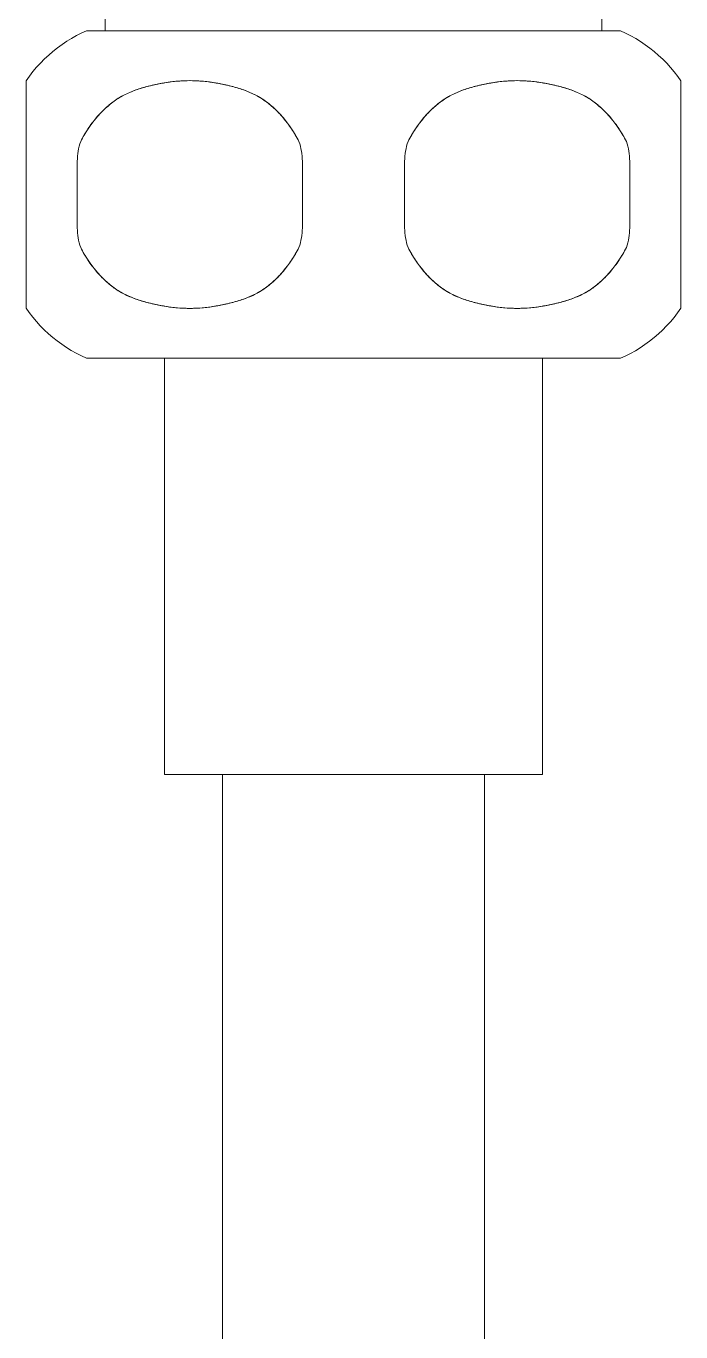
# Model space of a CAD drawing. Header units: metres. Extents: x -0.9 to 62, y -37.3 to 60.
# Drawn here: x 25.2254 to 25.2554, y 0.4126 to 0.4724 of the extents above; entities that cross this region are included whole.
import ezdxf

# ---------------------------------------------------------------- set-up
doc = ezdxf.new("R2010")
doc.units = ezdxf.units.M
doc.layers.add('P-SANR-FIXT', color=7, linetype='Continuous', lineweight=5)

# ---------------------------------------------------------------- blocks, each defined once
blk = doc.blocks.new('UT_Ducha higiênica - UT_Ducha higiênica-3698909-DD')
at = {"layer": 'P-SANR-FIXT'}
for p, q in [((43.572069, 0.475), (43.572069, 0.472165)), ((43.594835, 0.472165), (43.594835, 0.475)), ((43.583452, 0.472165), (43.57122, 0.472165)), ((43.595684, 0.472165), (43.583452, 0.472165)), ((43.568452, 0.467093), (43.568452, 0.462236)), ((43.598452, 0.462236), (43.598452, 0.467093)), ((43.568455, 0.464665), (43.568455, 0.466189)), ((43.570796, 0.466189), (43.570796, 0.464665)), ((43.58111, 0.464665), (43.58111, 0.466189)), ((43.585793, 0.466189), (43.585793, 0.464665)), ((43.596107, 0.464665), (43.596107, 0.466189)), ((43.598448, 0.466189), (43.598448, 0.464665)), ((43.568455, 0.463141), (43.568455, 0.464665)), ((43.570796, 0.464665), (43.570796, 0.463141)), ((43.58111, 0.463141), (43.58111, 0.464665)), ((43.585793, 0.464665), (43.585793, 0.463141)), ((43.596107, 0.463141), (43.596107, 0.464665)), ((43.598448, 0.464665), (43.598448, 0.463141)), ((43.57122, 0.457165), (43.583452, 0.457165)), ((43.574791, 0.457165), (43.574791, 0.438104)), ((43.583452, 0.457165), (43.595684, 0.457165)), ((43.592112, 0.438104), (43.592112, 0.457165)), ((43.583452, 0.438104), (43.574791, 0.438104)), ((43.577452, 0.438104), (43.577452, 0.1)), ((43.592112, 0.438104), (43.583452, 0.438104)), ((43.589452, 0.1), (43.589452, 0.438104))]:
    blk.add_line(p, q, dxfattribs=at)
at = {"layer": 'P-SANR-FIXT', "color": 253, "true_color": 0xa6a6a6}
for p, q in [((43.57198, 0.472165), (43.57122, 0.472165)), ((43.572069, 0.472165), (43.580276, 0.472165)), ((43.580506, 0.472165), (43.583452, 0.472165)), ((43.583452, 0.472165), (43.586398, 0.472165)), ((43.586628, 0.472165), (43.594835, 0.472165)), ((43.595684, 0.472165), (43.594923, 0.472165)), ((43.568455, 0.466189), (43.568455, 0.464665)), ((43.598448, 0.464665), (43.598448, 0.466189)), ((43.568455, 0.464665), (43.568455, 0.463141)), ((43.598448, 0.463141), (43.598448, 0.464665)), ((43.57122, 0.457165), (43.57479, 0.457165)), ((43.577328, 0.457165), (43.575087, 0.457165)), ((43.583452, 0.457165), (43.577335, 0.457165)), ((43.589568, 0.457165), (43.583452, 0.457165)), ((43.591817, 0.457165), (43.589575, 0.457165)), ((43.592114, 0.457165), (43.595684, 0.457165)), ((43.577243, 0.438104), (43.574791, 0.438104)), ((43.579108, 0.438104), (43.577452, 0.438104)), ((43.583452, 0.438104), (43.579209, 0.438104)), ((43.587694, 0.438104), (43.583452, 0.438104)), ((43.588648, 0.438104), (43.587795, 0.438104)), ((43.589247, 0.438104), (43.588648, 0.438104)), ((43.589452, 0.438104), (43.589247, 0.438104)), ((43.592112, 0.438104), (43.589661, 0.438104))]:
    blk.add_line(p, q, dxfattribs=at)
at = {"layer": 'P-SANR-FIXT', "color": 254, "true_color": 0xdfdfdf}
for p, q in [((43.580286, 0.472165), (43.57198, 0.472165)), ((43.572069, 0.472165), (43.580276, 0.472165)), ((43.583452, 0.472165), (43.580501, 0.472165)), ((43.580506, 0.472165), (43.583452, 0.472165)), ((43.586402, 0.472165), (43.583452, 0.472165)), ((43.583452, 0.472165), (43.586398, 0.472165)), ((43.592101, 0.472165), (43.586618, 0.472165)), ((43.586628, 0.472165), (43.594835, 0.472165)), ((43.594923, 0.472165), (43.592101, 0.472165)), ((43.570796, 0.464665), (43.570796, 0.466189)), ((43.58111, 0.466189), (43.58111, 0.464665)), ((43.585793, 0.464665), (43.585793, 0.466189)), ((43.596107, 0.466189), (43.596107, 0.464665)), ((43.570796, 0.463141), (43.570796, 0.464665)), ((43.58111, 0.464665), (43.58111, 0.463141)), ((43.585793, 0.463141), (43.585793, 0.464665)), ((43.596107, 0.464665), (43.596107, 0.463141)), ((43.57506, 0.457165), (43.577327, 0.457165)), ((43.577328, 0.457165), (43.575087, 0.457165)), ((43.583452, 0.457165), (43.577335, 0.457165)), ((43.577336, 0.457165), (43.583452, 0.457165)), ((43.583452, 0.457165), (43.589568, 0.457165)), ((43.589568, 0.457165), (43.583452, 0.457165)), ((43.591817, 0.457165), (43.589575, 0.457165)), ((43.589576, 0.457165), (43.591843, 0.457165)), ((43.579122, 0.438104), (43.57745, 0.438104)), ((43.579108, 0.438104), (43.577452, 0.438104)), ((43.583452, 0.438104), (43.579201, 0.438104)), ((43.583452, 0.438104), (43.579209, 0.438104)), ((43.587694, 0.438104), (43.583452, 0.438104)), ((43.587702, 0.438104), (43.583452, 0.438104)), ((43.589453, 0.438104), (43.587782, 0.438104)), ((43.589452, 0.438104), (43.587795, 0.438104))]:
    blk.add_line(p, q, dxfattribs=at)
at = {"layer": 'P-SANR-FIXT', "flags": 128}
for points in [[(43.568455, 0.469873), (43.568607, 0.470085), (43.568767, 0.470292), (43.568935, 0.470491), (43.569111, 0.470684), (43.569295, 0.47087), (43.569486, 0.471048), (43.569683, 0.471218), (43.569888, 0.47138), (43.570099, 0.471534), (43.570315, 0.47168), (43.570538, 0.471816), (43.570765, 0.471944), (43.570998, 0.472062), (43.57122, 0.472165)], [(43.595684, 0.472165), (43.59592, 0.472055), (43.596153, 0.471936), (43.59638, 0.471808), (43.596602, 0.471671), (43.596819, 0.471525), (43.597029, 0.47137), (43.597233, 0.471207), (43.59743, 0.471037), (43.597621, 0.470858), (43.597804, 0.470672), (43.597979, 0.470479), (43.598147, 0.470279), (43.598306, 0.470072), (43.598448, 0.469873)], [(43.57122, 0.457165), (43.570983, 0.457274), (43.570751, 0.457393), (43.570523, 0.457522), (43.570301, 0.457659), (43.570085, 0.457805), (43.569874, 0.457959), (43.56967, 0.458122), (43.569473, 0.458293), (43.569283, 0.458471), (43.5691, 0.458657), (43.568924, 0.458851), (43.568757, 0.459051), (43.568597, 0.459257), (43.568455, 0.459456)], [(43.598448, 0.459456), (43.598296, 0.459244), (43.598136, 0.459038), (43.597968, 0.458838), (43.597792, 0.458645), (43.597609, 0.45846), (43.597418, 0.458282), (43.59722, 0.458111), (43.597016, 0.457949), (43.596805, 0.457795), (43.596588, 0.45765), (43.596366, 0.457513), (43.596138, 0.457385), (43.595905, 0.457267), (43.595684, 0.457165)]]:
    blk.add_lwpolyline(points, dxfattribs=at)
at = {"layer": 'P-SANR-FIXT', "color": 253, "true_color": 0xa6a6a6}
for points, knots in [([(43.568452, 0.469782), (43.568452, 0.469798), (43.568452, 0.469827), (43.568452, 0.469867), (43.568452, 0.469886), (43.568452, 0.469859), (43.568452, 0.469795), (43.568452, 0.469723), (43.568452, 0.46964), (43.568452, 0.46951), (43.568452, 0.46933), (43.568452, 0.469149), (43.568452, 0.469044), (43.568452, 0.468988)], [0.4, 0.4, 0.4, 0.4, 0.425, 0.45, 0.5, 0.55, 0.6, 0.625, 0.65, 0.7, 0.75, 0.775, 0.8, 0.8, 0.8, 0.8]), ([(43.598452, 0.469782), (43.598452, 0.469798), (43.598452, 0.469827), (43.598452, 0.469867), (43.598452, 0.469886), (43.598452, 0.469859), (43.598452, 0.469807), (43.598452, 0.469775)], [0.4, 0.4, 0.4, 0.4, 0.425, 0.45, 0.5, 0.55, 0.6, 0.6, 0.6, 0.6]), ([(43.598452, 0.468984), (43.598452, 0.46904), (43.598452, 0.469145), (43.598452, 0.469328), (43.598452, 0.469511), (43.598452, 0.469645), (43.598452, 0.46973), (43.598452, 0.469766), (43.598452, 0.469782)], [0.2, 0.2, 0.2, 0.2, 0.225, 0.25, 0.3, 0.35, 0.375, 0.4, 0.4, 0.4, 0.4]), ([(43.568452, 0.468988), (43.568452, 0.468933), (43.568452, 0.468815), (43.568452, 0.468557), (43.568452, 0.468044), (43.568452, 0.467501), (43.568452, 0.467093)], [0.8, 0.8, 0.8, 0.8, 0.825, 0.85, 0.9, 1, 1, 1, 1]), ([(43.598452, 0.467093), (43.598452, 0.467296), (43.598452, 0.46768), (43.598452, 0.468186), (43.598452, 0.468552), (43.598452, 0.46881), (43.598452, 0.468928), (43.598452, 0.468984)], [0, 0, 0, 0, 0.05, 0.1, 0.15, 0.175, 0.2, 0.2, 0.2, 0.2]), ([(43.568452, 0.462236), (43.568452, 0.461828), (43.568452, 0.461285), (43.568452, 0.460773), (43.568452, 0.460515), (43.568452, 0.460397), (43.568452, 0.460341)], [0, 0, 0, 0, 0.1, 0.15, 0.175, 0.2, 0.2, 0.2, 0.2]), ([(43.598452, 0.460346), (43.598452, 0.460401), (43.598452, 0.460519), (43.598452, 0.460777), (43.598452, 0.461143), (43.598452, 0.46165), (43.598452, 0.462033), (43.598452, 0.462236)], [0.8, 0.8, 0.8, 0.8, 0.825, 0.85, 0.9, 0.95, 1, 1, 1, 1]), ([(43.568452, 0.460341), (43.568452, 0.460285), (43.568452, 0.460181), (43.568452, 0.46), (43.568452, 0.45982), (43.568452, 0.459689), (43.568452, 0.459606), (43.568452, 0.459535), (43.568452, 0.459471), (43.568452, 0.459444), (43.568452, 0.459462), (43.568452, 0.459502), (43.568452, 0.459531), (43.568452, 0.459548)], [0.2, 0.2, 0.2, 0.2, 0.225, 0.25, 0.3, 0.35, 0.375, 0.4, 0.45, 0.5, 0.55, 0.575, 0.6, 0.6, 0.6, 0.6]), ([(43.598452, 0.459548), (43.598452, 0.459564), (43.598452, 0.4596), (43.598452, 0.459684), (43.598452, 0.459818), (43.598452, 0.460002), (43.598452, 0.460185), (43.598452, 0.46029), (43.598452, 0.460346)], [0.6, 0.6, 0.6, 0.6, 0.625, 0.65, 0.7, 0.75, 0.775, 0.8, 0.8, 0.8, 0.8]), ([(43.598452, 0.459554), (43.598452, 0.459522), (43.598452, 0.459471), (43.598452, 0.459444), (43.598452, 0.459462), (43.598452, 0.459502), (43.598452, 0.459531), (43.598452, 0.459548)], [0.4, 0.4, 0.4, 0.4, 0.45, 0.5, 0.55, 0.575, 0.6, 0.6, 0.6, 0.6])]:
    blk.add_open_spline(points, degree=3, knots=knots, dxfattribs=at)
at = {"layer": 'P-SANR-FIXT'}
for points, knots in [([(43.568452, 0.467093), (43.568452, 0.467296), (43.568452, 0.46768), (43.568452, 0.468186), (43.568452, 0.468552), (43.568452, 0.46881), (43.568452, 0.468987), (43.568452, 0.469145), (43.568452, 0.469328), (43.568452, 0.469511), (43.568452, 0.469645), (43.568452, 0.46973), (43.568452, 0.469766), (43.568452, 0.469782)], [0, 0, 0, 0, 0.05, 0.1, 0.15, 0.175, 0.2, 0.225, 0.25, 0.3, 0.35, 0.375, 0.4, 0.4, 0.4, 0.4]), ([(43.580952, 0.467093), (43.580847, 0.467296), (43.580623, 0.46768), (43.580245, 0.468186), (43.579896, 0.468552), (43.579595, 0.46881), (43.57936, 0.468987), (43.579109, 0.469145), (43.578752, 0.469328), (43.578273, 0.469511), (43.577775, 0.469645), (43.577379, 0.46973), (43.57709, 0.469784), (43.576802, 0.469827), (43.576414, 0.469867), (43.575927, 0.469886), (43.575341, 0.469859), (43.574865, 0.469795), (43.574484, 0.469723), (43.574097, 0.46964), (43.573613, 0.46951), (43.573147, 0.46933), (43.572798, 0.469149), (43.572551, 0.468992), (43.572318, 0.468815), (43.572019, 0.468557), (43.57153, 0.468044), (43.571167, 0.467501), (43.570952, 0.467093)], [0, 0, 0, 0, 0.05, 0.1, 0.15, 0.175, 0.2, 0.225, 0.25, 0.3, 0.35, 0.375, 0.4, 0.425, 0.45, 0.5, 0.55, 0.6, 0.625, 0.65, 0.7, 0.75, 0.775, 0.8, 0.825, 0.85, 0.9, 1, 1, 1, 1]), ([(43.595952, 0.467093), (43.595847, 0.467296), (43.595623, 0.46768), (43.595245, 0.468186), (43.594896, 0.468552), (43.594595, 0.46881), (43.59436, 0.468987), (43.594109, 0.469145), (43.593752, 0.469328), (43.593273, 0.469511), (43.592775, 0.469645), (43.592379, 0.46973), (43.59209, 0.469784), (43.591802, 0.469827), (43.591414, 0.469867), (43.590927, 0.469886), (43.590341, 0.469859), (43.589865, 0.469795), (43.589484, 0.469723), (43.589097, 0.46964), (43.588613, 0.46951), (43.588147, 0.46933), (43.587798, 0.469149), (43.587551, 0.468992), (43.587318, 0.468815), (43.587019, 0.468557), (43.58653, 0.468044), (43.586167, 0.467501), (43.585952, 0.467093)], [0, 0, 0, 0, 0.05, 0.1, 0.15, 0.175, 0.2, 0.225, 0.25, 0.3, 0.35, 0.375, 0.4, 0.425, 0.45, 0.5, 0.55, 0.6, 0.625, 0.65, 0.7, 0.75, 0.775, 0.8, 0.825, 0.85, 0.9, 1, 1, 1, 1]), ([(43.598452, 0.469775), (43.598452, 0.469759), (43.598452, 0.469723), (43.598452, 0.46964), (43.598452, 0.46951), (43.598452, 0.46933), (43.598452, 0.469149), (43.598452, 0.468992), (43.598452, 0.468815), (43.598452, 0.468557), (43.598452, 0.468044), (43.598452, 0.467501), (43.598452, 0.467093)], [0.6, 0.6, 0.6, 0.6, 0.625, 0.65, 0.7, 0.75, 0.775, 0.8, 0.825, 0.85, 0.9, 1, 1, 1, 1]), ([(43.568452, 0.459548), (43.568452, 0.459564), (43.568452, 0.4596), (43.568452, 0.459684), (43.568452, 0.459818), (43.568452, 0.460002), (43.568452, 0.460185), (43.568452, 0.460342), (43.568452, 0.460519), (43.568452, 0.460777), (43.568452, 0.461143), (43.568452, 0.46165), (43.568452, 0.462033), (43.568452, 0.462236)], [0.6, 0.6, 0.6, 0.6, 0.625, 0.65, 0.7, 0.75, 0.775, 0.8, 0.825, 0.85, 0.9, 0.95, 1, 1, 1, 1]), ([(43.570952, 0.462236), (43.571167, 0.461828), (43.57153, 0.461285), (43.572019, 0.460773), (43.572318, 0.460515), (43.572551, 0.460338), (43.572798, 0.460181), (43.573147, 0.46), (43.573613, 0.45982), (43.574097, 0.459689), (43.574484, 0.459606), (43.574865, 0.459535), (43.575341, 0.459471), (43.575927, 0.459444), (43.576414, 0.459462), (43.576802, 0.459502), (43.57709, 0.459546), (43.577379, 0.4596), (43.577775, 0.459684), (43.578273, 0.459818), (43.578752, 0.460002), (43.579109, 0.460185), (43.57936, 0.460342), (43.579595, 0.460519), (43.579896, 0.460777), (43.580245, 0.461143), (43.580623, 0.46165), (43.580847, 0.462033), (43.580952, 0.462236)], [0, 0, 0, 0, 0.1, 0.15, 0.175, 0.2, 0.225, 0.25, 0.3, 0.35, 0.375, 0.4, 0.45, 0.5, 0.55, 0.575, 0.6, 0.625, 0.65, 0.7, 0.75, 0.775, 0.8, 0.825, 0.85, 0.9, 0.95, 1, 1, 1, 1]), ([(43.585952, 0.462236), (43.586167, 0.461828), (43.58653, 0.461285), (43.587019, 0.460773), (43.587318, 0.460515), (43.587551, 0.460338), (43.587798, 0.460181), (43.588147, 0.46), (43.588613, 0.45982), (43.589097, 0.459689), (43.589484, 0.459606), (43.589865, 0.459535), (43.590341, 0.459471), (43.590927, 0.459444), (43.591414, 0.459462), (43.591802, 0.459502), (43.59209, 0.459546), (43.592379, 0.4596), (43.592775, 0.459684), (43.593273, 0.459818), (43.593752, 0.460002), (43.594109, 0.460185), (43.59436, 0.460342), (43.594595, 0.460519), (43.594896, 0.460777), (43.595245, 0.461143), (43.595623, 0.46165), (43.595847, 0.462033), (43.595952, 0.462236)], [0, 0, 0, 0, 0.1, 0.15, 0.175, 0.2, 0.225, 0.25, 0.3, 0.35, 0.375, 0.4, 0.45, 0.5, 0.55, 0.575, 0.6, 0.625, 0.65, 0.7, 0.75, 0.775, 0.8, 0.825, 0.85, 0.9, 0.95, 1, 1, 1, 1]), ([(43.598452, 0.462236), (43.598452, 0.461828), (43.598452, 0.461285), (43.598452, 0.460773), (43.598452, 0.460515), (43.598452, 0.460338), (43.598452, 0.460181), (43.598452, 0.46), (43.598452, 0.45982), (43.598452, 0.459689), (43.598452, 0.459606), (43.598452, 0.459571), (43.598452, 0.459554)], [0, 0, 0, 0, 0.1, 0.15, 0.175, 0.2, 0.225, 0.25, 0.3, 0.35, 0.375, 0.4, 0.4, 0.4, 0.4])]:
    blk.add_open_spline(points, degree=3, knots=knots, dxfattribs=at)
at = {"layer": 'P-SANR-FIXT', "color": 254, "true_color": 0xdfdfdf}
for points, knots in [([(43.572546, 0.468984), (43.572627, 0.46904), (43.572794, 0.469145), (43.573152, 0.469328), (43.573631, 0.469511), (43.574128, 0.469645), (43.574524, 0.46973), (43.574717, 0.469766), (43.574813, 0.469782)], [0.2, 0.2, 0.2, 0.2, 0.225, 0.25, 0.3, 0.35, 0.375, 0.4, 0.4, 0.4, 0.4]), ([(43.574813, 0.469782), (43.574909, 0.469798), (43.575101, 0.469827), (43.575489, 0.469867), (43.575977, 0.469886), (43.576562, 0.469859), (43.576943, 0.469807), (43.577134, 0.469775)], [0.4, 0.4, 0.4, 0.4, 0.425, 0.45, 0.5, 0.55, 0.6, 0.6, 0.6, 0.6]), ([(43.577134, 0.469775), (43.577229, 0.469759), (43.577419, 0.469723), (43.577806, 0.46964), (43.57829, 0.46951), (43.578756, 0.46933), (43.579106, 0.469149), (43.57927, 0.469044), (43.57935, 0.468988)], [0.6, 0.6, 0.6, 0.6, 0.625, 0.65, 0.7, 0.75, 0.775, 0.8, 0.8, 0.8, 0.8]), ([(43.587546, 0.468984), (43.587627, 0.46904), (43.587794, 0.469145), (43.588152, 0.469328), (43.588631, 0.469511), (43.589128, 0.469645), (43.589524, 0.46973), (43.589717, 0.469766), (43.589813, 0.469782)], [0.2, 0.2, 0.2, 0.2, 0.225, 0.25, 0.3, 0.35, 0.375, 0.4, 0.4, 0.4, 0.4]), ([(43.589813, 0.469782), (43.589909, 0.469798), (43.590101, 0.469827), (43.590489, 0.469867), (43.590977, 0.469886), (43.591562, 0.469859), (43.591943, 0.469807), (43.592134, 0.469775)], [0.4, 0.4, 0.4, 0.4, 0.425, 0.45, 0.5, 0.55, 0.6, 0.6, 0.6, 0.6]), ([(43.592134, 0.469775), (43.592229, 0.469759), (43.592419, 0.469723), (43.592806, 0.46964), (43.59329, 0.46951), (43.593756, 0.46933), (43.594106, 0.469149), (43.59427, 0.469044), (43.59435, 0.468988)], [0.6, 0.6, 0.6, 0.6, 0.625, 0.65, 0.7, 0.75, 0.775, 0.8, 0.8, 0.8, 0.8]), ([(43.570952, 0.467093), (43.571057, 0.467296), (43.57128, 0.46768), (43.571658, 0.468186), (43.572007, 0.468552), (43.572309, 0.46881), (43.572465, 0.468928), (43.572546, 0.468984)], [0, 0, 0, 0, 0.05, 0.1, 0.15, 0.175, 0.2, 0.2, 0.2, 0.2]), ([(43.57935, 0.468988), (43.57943, 0.468933), (43.579585, 0.468815), (43.579884, 0.468557), (43.580374, 0.468044), (43.580736, 0.467501), (43.580952, 0.467093)], [0.8, 0.8, 0.8, 0.8, 0.825, 0.85, 0.9, 1, 1, 1, 1]), ([(43.585952, 0.467093), (43.586057, 0.467296), (43.58628, 0.46768), (43.586658, 0.468186), (43.587007, 0.468552), (43.587309, 0.46881), (43.587465, 0.468928), (43.587546, 0.468984)], [0, 0, 0, 0, 0.05, 0.1, 0.15, 0.175, 0.2, 0.2, 0.2, 0.2]), ([(43.59435, 0.468988), (43.59443, 0.468933), (43.594585, 0.468815), (43.594884, 0.468557), (43.595374, 0.468044), (43.595736, 0.467501), (43.595952, 0.467093)], [0.8, 0.8, 0.8, 0.8, 0.825, 0.85, 0.9, 1, 1, 1, 1]), ([(43.572546, 0.460346), (43.572465, 0.460401), (43.572309, 0.460519), (43.572007, 0.460777), (43.571658, 0.461143), (43.57128, 0.46165), (43.571057, 0.462033), (43.570952, 0.462236)], [0.8, 0.8, 0.8, 0.8, 0.825, 0.85, 0.9, 0.95, 1, 1, 1, 1]), ([(43.580952, 0.462236), (43.580736, 0.461828), (43.580374, 0.461285), (43.579884, 0.460773), (43.579585, 0.460515), (43.57943, 0.460397), (43.57935, 0.460341)], [0, 0, 0, 0, 0.1, 0.15, 0.175, 0.2, 0.2, 0.2, 0.2]), ([(43.587546, 0.460346), (43.587465, 0.460401), (43.587309, 0.460519), (43.587007, 0.460777), (43.586658, 0.461143), (43.58628, 0.46165), (43.586057, 0.462033), (43.585952, 0.462236)], [0.8, 0.8, 0.8, 0.8, 0.825, 0.85, 0.9, 0.95, 1, 1, 1, 1]), ([(43.595952, 0.462236), (43.595736, 0.461828), (43.595374, 0.461285), (43.594884, 0.460773), (43.594585, 0.460515), (43.59443, 0.460397), (43.59435, 0.460341)], [0, 0, 0, 0, 0.1, 0.15, 0.175, 0.2, 0.2, 0.2, 0.2]), ([(43.574813, 0.459548), (43.574717, 0.459564), (43.574524, 0.4596), (43.574128, 0.459684), (43.573631, 0.459818), (43.573152, 0.460002), (43.572794, 0.460185), (43.572627, 0.46029), (43.572546, 0.460346)], [0.6, 0.6, 0.6, 0.6, 0.625, 0.65, 0.7, 0.75, 0.775, 0.8, 0.8, 0.8, 0.8]), ([(43.57935, 0.460341), (43.57927, 0.460285), (43.579106, 0.460181), (43.578756, 0.46), (43.57829, 0.45982), (43.577806, 0.459689), (43.577419, 0.459606), (43.577229, 0.459571), (43.577134, 0.459554)], [0.2, 0.2, 0.2, 0.2, 0.225, 0.25, 0.3, 0.35, 0.375, 0.4, 0.4, 0.4, 0.4]), ([(43.589813, 0.459548), (43.589717, 0.459564), (43.589524, 0.4596), (43.589128, 0.459684), (43.588631, 0.459818), (43.588152, 0.460002), (43.587794, 0.460185), (43.587627, 0.46029), (43.587546, 0.460346)], [0.6, 0.6, 0.6, 0.6, 0.625, 0.65, 0.7, 0.75, 0.775, 0.8, 0.8, 0.8, 0.8]), ([(43.59435, 0.460341), (43.59427, 0.460285), (43.594106, 0.460181), (43.593756, 0.46), (43.59329, 0.45982), (43.592806, 0.459689), (43.592419, 0.459606), (43.592229, 0.459571), (43.592134, 0.459554)], [0.2, 0.2, 0.2, 0.2, 0.225, 0.25, 0.3, 0.35, 0.375, 0.4, 0.4, 0.4, 0.4]), ([(43.577134, 0.459554), (43.576943, 0.459522), (43.576562, 0.459471), (43.575977, 0.459444), (43.575489, 0.459462), (43.575101, 0.459502), (43.574909, 0.459531), (43.574813, 0.459548)], [0.4, 0.4, 0.4, 0.4, 0.45, 0.5, 0.55, 0.575, 0.6, 0.6, 0.6, 0.6]), ([(43.592134, 0.459554), (43.591943, 0.459522), (43.591562, 0.459471), (43.590977, 0.459444), (43.590489, 0.459462), (43.590101, 0.459502), (43.589909, 0.459531), (43.589813, 0.459548)], [0.4, 0.4, 0.4, 0.4, 0.45, 0.5, 0.55, 0.575, 0.6, 0.6, 0.6, 0.6])]:
    blk.add_open_spline(points, degree=3, knots=knots, dxfattribs=at)
at = {"layer": 'P-SANR-FIXT', "color": 253, "true_color": 0xa6a6a6}
for points in [[(43.568452, 0.467093), (43.568452, 0.466948), (43.568453, 0.4668), (43.568453, 0.46665)], [(43.59845, 0.46665), (43.598451, 0.4668), (43.598452, 0.466948), (43.598452, 0.467093)], [(43.568453, 0.46665), (43.568454, 0.466499), (43.568455, 0.466345), (43.568455, 0.466189)], [(43.570796, 0.466189), (43.570798, 0.466345), (43.570811, 0.466499), (43.570837, 0.46665)], [(43.581068, 0.46665), (43.581095, 0.466499), (43.581109, 0.466345), (43.58111, 0.466189)], [(43.585793, 0.466189), (43.585795, 0.466345), (43.585809, 0.466499), (43.585835, 0.46665)], [(43.596066, 0.46665), (43.596092, 0.466499), (43.596106, 0.466345), (43.596107, 0.466189)], [(43.598448, 0.466189), (43.598448, 0.466345), (43.598449, 0.466499), (43.59845, 0.46665)], [(43.568455, 0.463141), (43.568455, 0.462984), (43.568454, 0.462831), (43.568453, 0.46268)], [(43.570837, 0.46268), (43.570811, 0.462831), (43.570798, 0.462984), (43.570796, 0.463141)], [(43.58111, 0.463141), (43.581109, 0.462984), (43.581095, 0.462831), (43.581068, 0.46268)], [(43.585835, 0.46268), (43.585809, 0.462831), (43.585795, 0.462984), (43.585793, 0.463141)], [(43.596107, 0.463141), (43.596106, 0.462984), (43.596092, 0.462831), (43.596066, 0.46268)], [(43.59845, 0.46268), (43.598449, 0.462831), (43.598448, 0.462984), (43.598448, 0.463141)], [(43.568453, 0.46268), (43.568453, 0.462529), (43.568452, 0.462381), (43.568452, 0.462236)], [(43.598452, 0.462236), (43.598452, 0.462381), (43.598451, 0.462529), (43.59845, 0.46268)]]:
    blk.add_open_spline(points, degree=3, dxfattribs=at)
at = {"layer": 'P-SANR-FIXT'}
for points in [[(43.568453, 0.46665), (43.568453, 0.4668), (43.568452, 0.466948), (43.568452, 0.467093)], [(43.570952, 0.467093), (43.570901, 0.466948), (43.570863, 0.4668), (43.570837, 0.46665)], [(43.58111, 0.466189), (43.581109, 0.466345), (43.58108, 0.466652), (43.581002, 0.466948), (43.580952, 0.467093)], [(43.585952, 0.467093), (43.585901, 0.466948), (43.585823, 0.466652), (43.585795, 0.466345), (43.585793, 0.466189)], [(43.596066, 0.46665), (43.59604, 0.4668), (43.596002, 0.466948), (43.595952, 0.467093)], [(43.598452, 0.467093), (43.598452, 0.466948), (43.598451, 0.4668), (43.59845, 0.46665)], [(43.568455, 0.466189), (43.568455, 0.466345), (43.568454, 0.466499), (43.568453, 0.46665)], [(43.570837, 0.46665), (43.570811, 0.466499), (43.570798, 0.466345), (43.570796, 0.466189)], [(43.596107, 0.466189), (43.596106, 0.466345), (43.596092, 0.466499), (43.596066, 0.46665)], [(43.59845, 0.46665), (43.598449, 0.466499), (43.598448, 0.466345), (43.598448, 0.466189)], [(43.568453, 0.46268), (43.568454, 0.462831), (43.568455, 0.462984), (43.568455, 0.463141)], [(43.570796, 0.463141), (43.570798, 0.462984), (43.570811, 0.462831), (43.570837, 0.46268)], [(43.580952, 0.462236), (43.581002, 0.462381), (43.58108, 0.462677), (43.581109, 0.462984), (43.58111, 0.463141)], [(43.585793, 0.463141), (43.585795, 0.462984), (43.585823, 0.462677), (43.585901, 0.462381), (43.585952, 0.462236)], [(43.596066, 0.46268), (43.596092, 0.462831), (43.596106, 0.462984), (43.596107, 0.463141)], [(43.598448, 0.463141), (43.598448, 0.462984), (43.598449, 0.462831), (43.59845, 0.46268)], [(43.568452, 0.462236), (43.568452, 0.462381), (43.568453, 0.462529), (43.568453, 0.46268)], [(43.570837, 0.46268), (43.570863, 0.462529), (43.570901, 0.462381), (43.570952, 0.462236)], [(43.595952, 0.462236), (43.596002, 0.462381), (43.59604, 0.462529), (43.596066, 0.46268)], [(43.59845, 0.46268), (43.598451, 0.462529), (43.598452, 0.462381), (43.598452, 0.462236)]]:
    blk.add_open_spline(points, degree=3, dxfattribs=at)
at = {"layer": 'P-SANR-FIXT', "color": 254, "true_color": 0xdfdfdf}
for points in [[(43.570837, 0.46665), (43.570863, 0.4668), (43.570901, 0.466948), (43.570952, 0.467093)], [(43.580952, 0.467093), (43.581002, 0.466948), (43.581041, 0.4668), (43.581068, 0.46665)], [(43.585835, 0.46665), (43.585862, 0.4668), (43.585901, 0.466948), (43.585952, 0.467093)], [(43.595952, 0.467093), (43.596002, 0.466948), (43.59604, 0.4668), (43.596066, 0.46665)], [(43.570952, 0.462236), (43.570901, 0.462381), (43.570863, 0.462529), (43.570837, 0.46268)], [(43.581068, 0.46268), (43.581041, 0.462529), (43.581002, 0.462381), (43.580952, 0.462236)], [(43.585952, 0.462236), (43.585901, 0.462381), (43.585862, 0.462529), (43.585835, 0.46268)], [(43.596066, 0.46268), (43.59604, 0.462529), (43.596002, 0.462381), (43.595952, 0.462236)]]:
    blk.add_open_spline(points, degree=3, dxfattribs=at)

msp = doc.modelspace()

# ---------------------------------------------------------------- block references
at = {"layer": 'P-SANR-FIXT', "color": 254, "true_color": 0xdfdfdf}
msp.add_blockref('UT_Ducha higiênica - UT_Ducha higiênica-3698909-DD', (-18.343018, 0), dxfattribs=at)

doc.saveas('drawing.dxf')
